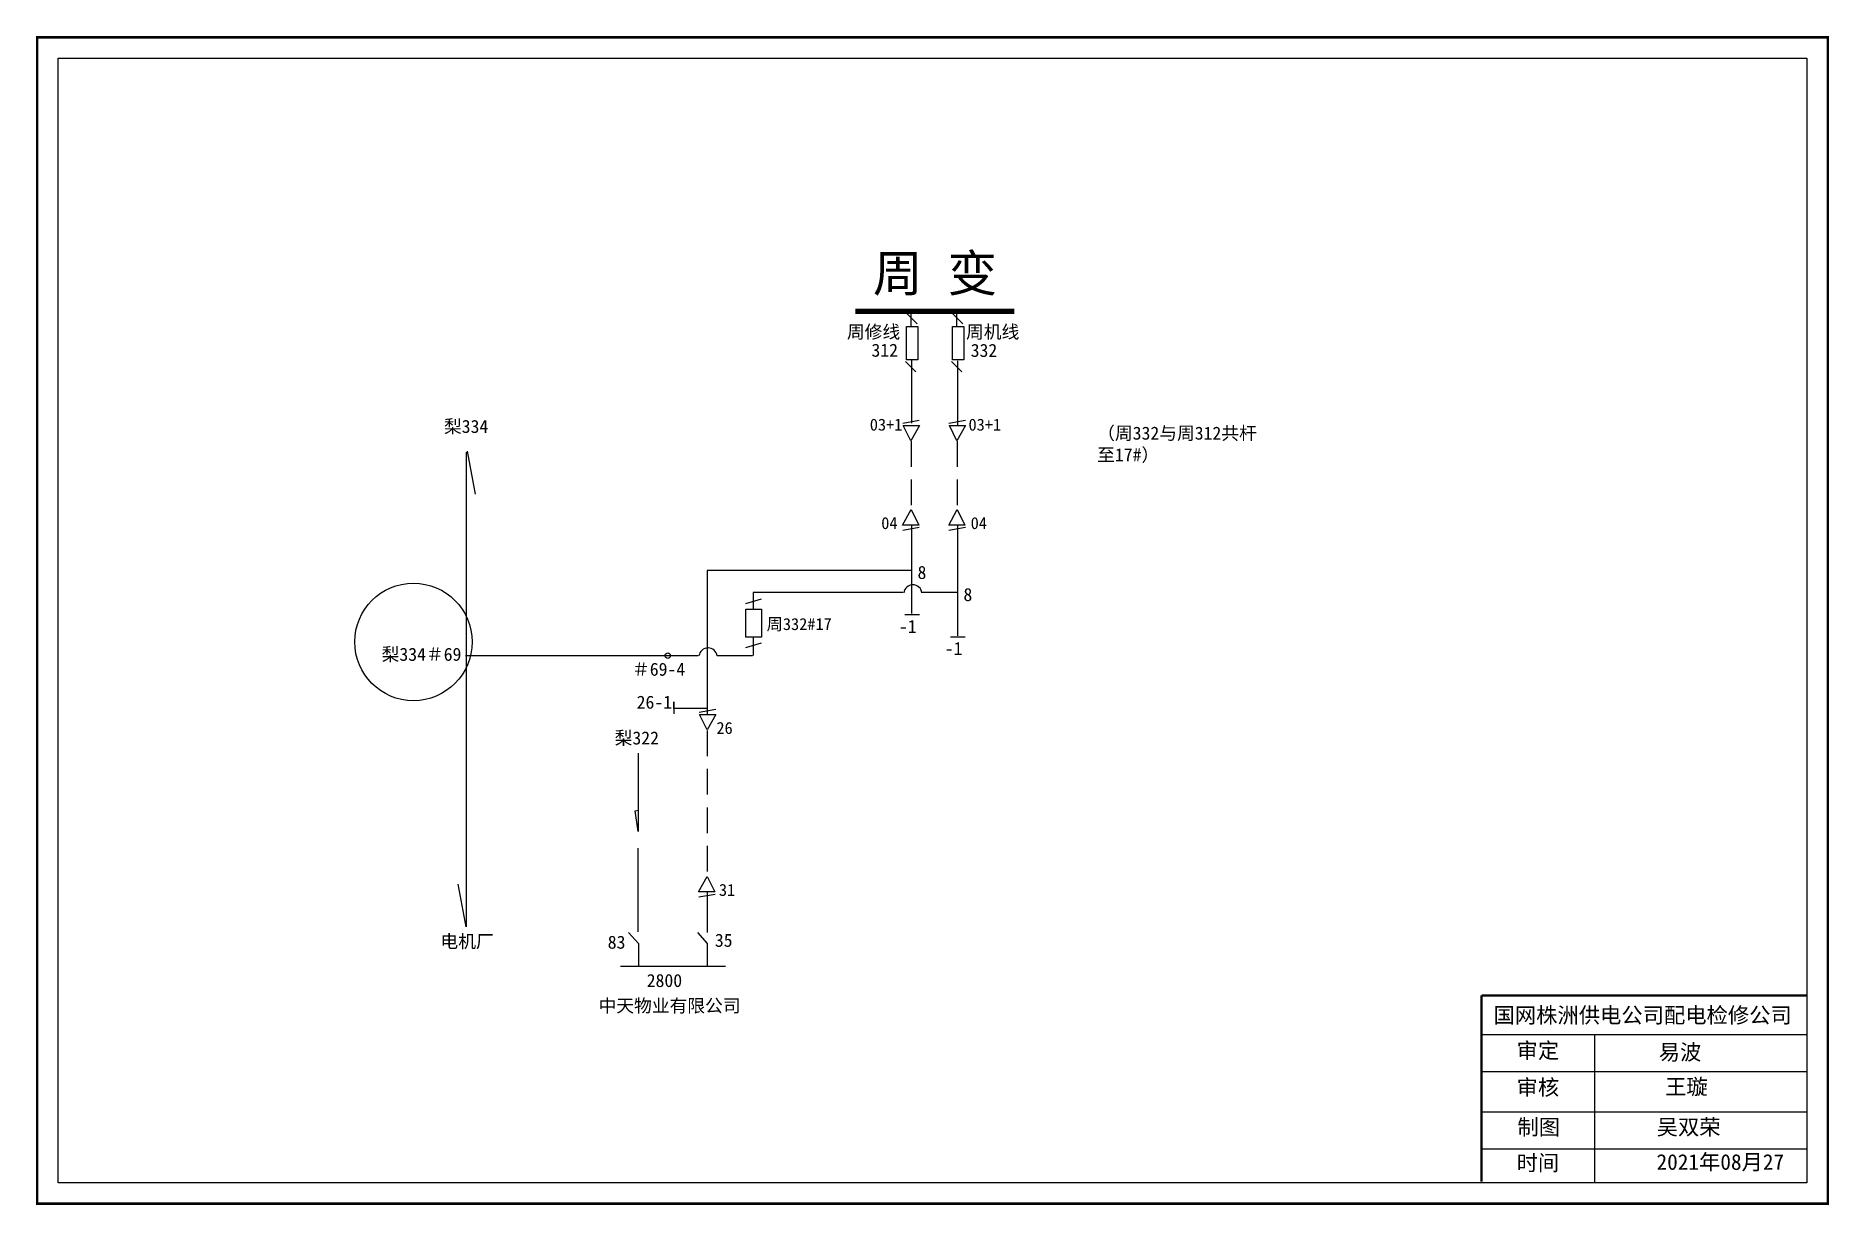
# Model space of a CAD drawing. Extents: x 0 to 344, y 0 to 224.
import ezdxf

# ---------------------------------------------------------------- set-up
doc = ezdxf.new("R2010")
doc.units = 0
doc.header["$LTSCALE"] = 0.774411
doc.linetypes.add('ACAD_ISO02W100', pattern=[15, 12, -3])
doc.linetypes.add('DASHED2', pattern=[9.525, 6.35, -3.175])
doc.layers.get('0').update_dxf_attribs({"linetype": 'CONTINUOUS'})
doc.styles.get("Standard").update_dxf_attribs({"font": '', "height": 2.5})
doc.styles.add('字体', font='simkai_0.ttf', dxfattribs={"height": 2.5})
doc.styles.get('Standard').set_extended_font_data('SimSun')

msp = doc.modelspace()

# ---------------------------------------------------------------- linework, layer by layer
at = {"linetype": 'Continuous'}
for p, q in [((168.93, 168.75), (166.95, 170.73)), ((177.74, 168.75), (175.76, 170.73)), ((168.71, 159.52), (166.73, 161.5)), ((167.87, 161.78), (167.87, 149.68)), ((177.52, 159.52), (175.54, 161.5)), ((176.7, 161.64), (176.7, 149.21)), ((82.34, 144.11), (82.34, 52.96)), ((84.12, 136.05), (82.58, 144.29)), ((167.87, 130.02), (167.87, 113.11)), ((176.69, 130.14), (176.68, 108.86)), ((167.87, 121.4), (128.61, 121.4)), ((128.61, 121.4), (128.61, 93.86)), ((137.42, 117.15), (137.43, 113.97)), ((166.22, 117.15), (137.42, 117.15)), ((176.68, 117.15), (169.87, 117.15)), ((166.55, 112.92), (169.38, 112.92)), ((137.43, 108.6), (137.43, 105.08)), ((175.36, 108.67), (178.19, 108.67)), ((126.88, 105.03), (82.22, 105.03)), ((137.34, 105.03), (130.53, 105.03)), ((122.21, 94.88), (122.21, 96.16)), ((122.21, 96.16), (122.21, 93.87)), ((128.54, 94.88), (122.21, 94.88)), ((115.36, 86.34), (115.36, 71.26)), ((114.8, 75.22), (115.36, 75.41)), ((115.36, 71.26), (114.8, 75.22)), ((115.36, 52.03), (115.36, 68.06)), ((82.34, 52.96), (80.79, 61.2)), ((128.61, 59.7), (128.61, 51.88)), ((113.51, 51.88), (115.4, 49.81)), ((126.73, 51.88), (128.61, 49.81)), ((115.4, 49.81), (115.4, 45.47)), ((128.61, 49.81), (128.61, 45.47)), ((111.97, 45.43), (132.16, 45.43)), ((277.4, 32.3), (339.77, 32.3)), ((299.05, 32.29), (299.05, 3.96)), ((277.4, 25.2), (339.77, 25.2)), ((277.4, 17.44), (339.77, 17.44)), ((277.4, 10.34), (339.77, 10.34))]:
    msp.add_line(p, q, dxfattribs=at)
at = {"linetype": 'ACAD_ISO02W100'}
for p, q in [((167.79, 168.26), (167.79, 171.35)), ((176.6, 168.26), (176.6, 171.35))]:
    msp.add_line(p, q, dxfattribs=at)
at = {"color": 7, "linetype": 'Continuous'}
for p, q in [((169.36, 150.2), (166.17, 149.64)), ((166.27, 149.22), (169.38, 149.22)), ((167.74, 146.26), (166.27, 149.22)), ((169.38, 149.22), (167.74, 146.26)), ((178.22, 150.2), (175.03, 149.64)), ((175.13, 149.22), (178.24, 149.22)), ((176.6, 146.26), (175.13, 149.22)), ((178.24, 149.22), (176.6, 146.26)), ((166.15, 130.11), (167.79, 133.07)), ((167.79, 133.07), (169.26, 130.11)), ((175.01, 130.11), (176.64, 133.07)), ((176.64, 133.07), (178.12, 130.11)), ((169.26, 130.11), (166.15, 130.11)), ((166.17, 129.13), (169.36, 129.69)), ((178.12, 130.11), (175.01, 130.11)), ((175.03, 129.13), (178.22, 129.69)), ((136.01, 115.04), (139.05, 115.94)), ((136.01, 106.62), (139.05, 107.52)), ((130.26, 94.72), (127.07, 94.16)), ((127.17, 93.74), (130.28, 93.74)), ((128.64, 90.79), (127.17, 93.74)), ((130.28, 93.74), (128.64, 90.79)), ((126.96, 59.69), (128.59, 62.65)), ((128.59, 62.65), (130.07, 59.69)), ((130.07, 59.69), (126.96, 59.69)), ((126.98, 58.71), (130.17, 59.27))]:
    msp.add_line(p, q, dxfattribs=at)
at = {"linetype": 'DASHED2'}
for p, q in [((167.81, 146.24), (167.81, 133.14)), ((176.66, 146.24), (176.66, 133.14)), ((128.61, 90.66), (128.61, 62.72))]:
    msp.add_line(p, q, dxfattribs=at)
at = {"linetype": 'Continuous', "const_width": 0.5}
msp.add_lwpolyline([(-0.09, 223.77), (343.88, 223.77), (343.88, -0.19), (-0.09, -0.19)], close=True, dxfattribs=at)
at = {"linetype": 'Continuous'}
msp.add_lwpolyline([(3.95, 219.73), (339.84, 219.73), (339.84, 3.85), (3.95, 3.85)], close=True, dxfattribs=at)
for points, const_width in [([(157.07, 171.13), (187.63, 171.13)], 1), ([(277.36, 39.8), (277.36, 4.07)], 0.5), ([(277.4, 39.8), (339.77, 39.8)], 0.5)]:
    msp.add_lwpolyline(points, dxfattribs=dict(at, const_width=const_width))
at = {"linetype": 'ACAD_ISO02W100'}
for points in [[(169.11, 161.86), (166.9, 161.86), (166.9, 168.26), (169.11, 168.26)], [(177.92, 161.86), (175.71, 161.86), (175.71, 168.26), (177.92, 168.26)]]:
    msp.add_lwpolyline(points, close=True, dxfattribs=at)
at = {"color": 7, "linetype": 'Continuous'}
msp.add_lwpolyline([(136.01, 113.97), (139.05, 113.97), (139.05, 108.6), (136.01, 108.6)], close=True, dxfattribs=at)
at = {"color": 1, "linetype": 'Continuous'}
msp.add_circle((72.19, 107.68), 11.28, dxfattribs=at)
at = {"linetype": 'Continuous'}
msp.add_circle((121.04, 105.03), 0.53, dxfattribs=at)
for centre in [(168.12, 116.89), (128.78, 104.76)]:
    msp.add_arc(centre, 1.76, 7.493, 172.507, dxfattribs=at)

# ---------------------------------------------------------------- texts
at = {"linetype": 'Continuous', "attachment_point": 1, "style": '字体'}
for s, insert, char_height, width in [('周 变', (160.45, 181.96), 7, 48.0892), ('周修线', (155.46, 168.46), 2.5, 10.7412), ('周机线', (178.34, 168.46), 2.5, 17.1352), ('梨334', (78.05, 150.3), 2.5, 24.5342), ('（周332与周312共杆至17#）', (203.53, 149.01), 2.5, 33.5748), ('梨334＃69', (66.08, 106.55), 2.5, 24.5342), ('梨322', (110.84, 90.49), 2.5, 21.1372), ('电机厂', (77.38, 51.45), 2.5, 24.5342), ('2800', (117, 43.93), 2.5, 24.5342), ('中天物业有限公司', (107.75, 39.09), 2.5, 34), ('国网株洲供电公司配电检修公司', (279.67, 37.52), 3, 82.0179), ('审定', (284.1, 30.74), 3, 23.4615), ('易波', (311.4, 30.43), 3, 23.4615), ('审核', (284.1, 23.67), 3, 23.4615), ('王璇', (312.62, 23.8), 3, 33.0539), ('制图', (284.26, 16.05), 3, 23.4615), ('吴双荣', (311.01, 16.05), 3, 23.4615), ('时间', (284.1, 9.17), 3, 23.4615), ('2021年08月27', (310.98, 9.34), 3, 25.5391)]:
    msp.add_mtext(s, dxfattribs=dict(at, insert=insert, char_height=char_height, width=width))
at = {"linetype": 'Continuous', "char_height": 2.5, "attachment_point": 1}
for s, insert, width in [('312', (160.17, 164.93), 5.6554), ('332', (179.23, 164.9), 5.6554), ('8', (169.02, 122.27), 9.0588), ('8', (177.84, 118.02), 9.0588), ('-1', (165.44, 111.9), 6.6054), ('-1', (174.25, 107.65), 6.6054), ('26-1', (115.06, 97.36), 6.6054), ('83', (109.51, 51.28), 8.3039), ('35', (130.09, 51.65), 8.3039)]:
    msp.add_mtext(s, dxfattribs=dict(at, insert=insert, width=width))
at = {"color": 7, "char_height": 2.3, "width": 4.8377, "attachment_point": 1}
for s, insert in [('03+1', (159.85, 150.54)), ('03+1', (178.81, 150.54)), ('04', (162.05, 131.64)), ('04', (179.23, 131.64)), ('26', (130.39, 92.31)), ('31', (130.87, 61.22))]:
    msp.add_mtext(s, dxfattribs=dict(at, insert=insert))
at = {"color": 1, "insert": (140.02, 112.26), "char_height": 2.3, "width": 15.2522, "attachment_point": 1}
msp.add_mtext('{\\C256;周332#17}', dxfattribs=at)
at = {"color": 1, "linetype": 'Continuous', "insert": (114.18, 103.68), "char_height": 2.5, "width": 24.5342, "attachment_point": 1, "style": '字体'}
msp.add_mtext('{\\C256;＃69-4}', dxfattribs=at)

doc.saveas('drawing.dxf')
